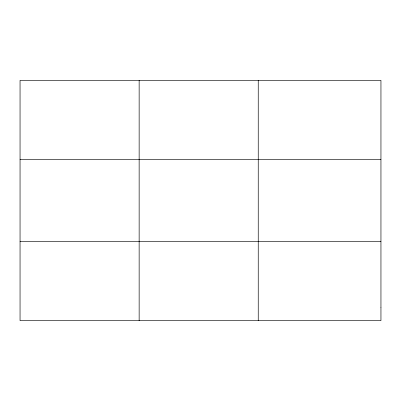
<?xml version="1.0" encoding="UTF-8"?>
<svg xmlns="http://www.w3.org/2000/svg" width="401" height="401" viewBox="0 0 401 401"><rect width="100%" height="100%" fill="white"/><g stroke="black" fill="none" stroke-linecap="round" stroke-linejoin="round"><path stroke-width="0.6" d="M139.147 80.35L139.147 320.65M258.244 80.35L258.244 320.65M20.05 159.648L380.95 159.648M20.05 241.352L380.95 241.352M380.95 307.432L380.95 320.65L20.05 320.65L20.05 80.35L380.95 80.35L380.95 307.432"/></g></svg>
